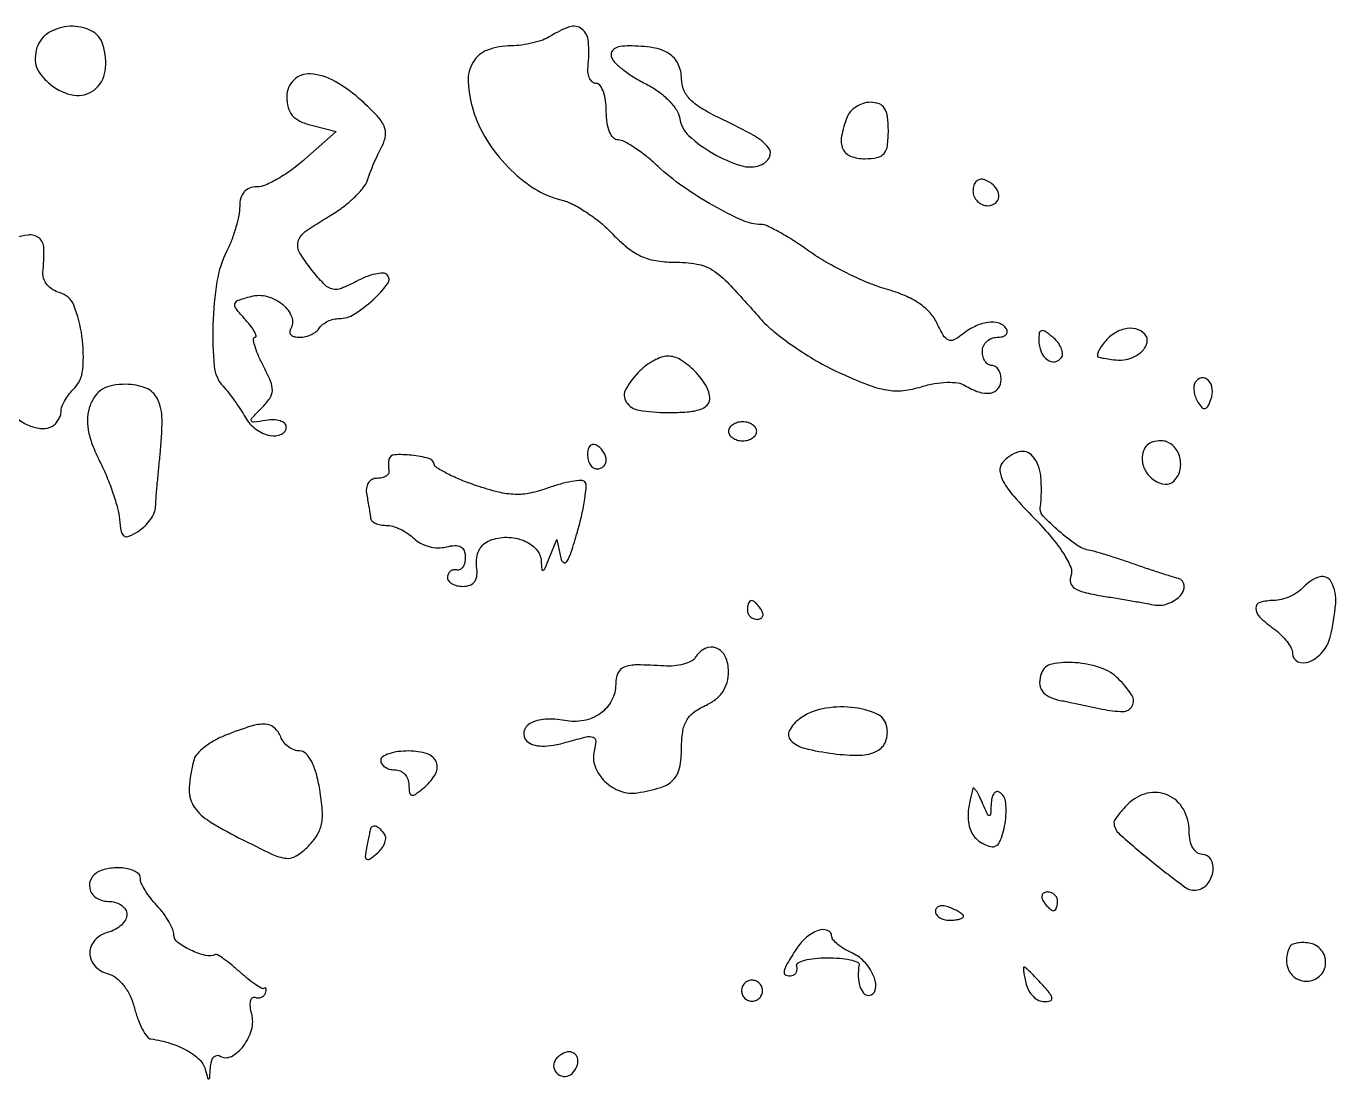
# Model space of a CAD drawing. Extents: x 0 to 5034, y 0 to 2560.
# Drawn here: x 1284.3 to 1423.6, y 748.1 to 860.1 of the extents above; entities that cross this region are included whole.
import ezdxf

# ---------------------------------------------------------------- set-up
doc = ezdxf.new("R2010")
doc.units = 0

msp = doc.modelspace()

# ---------------------------------------------------------------- linework, layer by layer
for points in [[(1285.440355, 857.812074, 0.066222), (1285.242356, 856.692755, 0.100755), (1285.397216, 855.720806, 0.08963), (1285.941156, 854.808452, 0.043462), (1286.921834, 853.862211, 0.128509), (1289.351778, 852.76234, 0.209912), (1291.510232, 853.300608, 0.194408), (1292.685913, 855.313799, 0.11345), (1292.455287, 858.140877, 0.202458), (1291.197456, 859.61364, 0.128518), (1288.957792, 860.088192, 0.123506), (1286.705832, 859.409786, 0.183285)], [(1340, 859, -0.0587), (1339.239489, 858.626544, -0.02626), (1338.168781, 858.310881, -0.025557), (1336.988448, 858.092333, -0.031549), (1335.872445, 858.015313, 0.086816), (1333.359959, 857.560646, 0.172838), (1331.826341, 856.283208, 0.14829), (1331.30768, 854.159657, 0.059122), (1331.828901, 851.176741, 0.066909), (1333.252281, 848.029348, 0.054018), (1335.547369, 845.110118, 0.055627), (1338.321573, 842.841574, 0.086069), (1341.162485, 841.631727, -0.061368), (1342.383778, 841.18111, -0.026867), (1343.875431, 840.307579, -0.026095), (1345.378688, 839.198419, -0.031619), (1346.659237, 838.002913, 0.032995), (1348.221789, 836.552151, 0.062711), (1349.675933, 835.646352, 0.066432), (1351.250959, 835.160574, 0.041649), (1353.175324, 835, -0.041194), (1355.628633, 834.797532, -0.103267), (1357.294449, 834.150489, -0.060754), (1359.04036, 832.686924, -0.0077), (1362.346283, 829.039959, 0.042405), (1363.826848, 827.618455, 0.019252), (1365.980103, 826.009257, 0.018901), (1368.39507, 824.476641, 0.024596), (1370.719824, 823.270731, 0.014027), (1373.783084, 821.970977, 0.050403), (1375.825904, 821.400091, 0.069938), (1377.570424, 821.344006, 0.047604), (1379.518255, 821.744221, -0.030798), (1380.898745, 822.076505, -0.035831), (1382.241332, 822.215284, -0.039374), (1383.390355, 822.160852, -0.11013), (1384.144715, 821.889399, 0.05832), (1385.608824, 821.185246, 0.122826), (1386.857087, 821.075929, 0.189883), (1387.675775, 821.558227, 0.167317), (1388, 822.5, 0.064853), (1387.925306, 823.073457, 0.082425), (1387.70625, 823.559375, 0.098894), (1387.381354, 823.884432, 0.148195), (1387, 824, -0.148195), (1386.618646, 824.115568, -0.098894), (1386.29375, 824.440625, -0.082425), (1386.074694, 824.926543, -0.064853), (1386, 825.5, -0.103052), (1386.119235, 826.072373, -0.098802), (1386.457961, 826.559375, -0.09695), (1386.963945, 826.885705, -0.095165), (1387.559017, 827, 0.059147), (1388.11557, 827.066068, 0.126796), (1388.494695, 827.267587, 0.191241), (1388.639437, 827.565646, 0.158234), (1388.555046, 827.910933, 0.187562), (1387.778116, 828.497166, 0.105353), (1386.581577, 828.575843, 0.080198), (1385.158849, 828.128988, 0.057148), (1383.757836, 827.213985, -0.066171), (1382.970554, 826.719768, -0.223686), (1382.379015, 826.726689, -0.148044), (1381.843544, 827.221328, -0.02589), (1381.202963, 828.453889, 0.078494), (1380.445838, 829.599005, 0.058498), (1379.298492, 830.591331, 0.049121), (1377.751981, 831.432278, 0.030222), (1375.796009, 832.122986, -0.028501), (1373.865677, 832.797182, -0.016017), (1371.602521, 833.821548, -0.015944), (1369.376462, 835.005908, -0.025017), (1367.552997, 836.176912, 0.012693), (1365.957506, 837.257943, 0.016064), (1364.427803, 838.170718, 0.014156), (1363.116804, 838.849167, 0.112785), (1362.456635, 839, -0.106699), (1360.511402, 839.419889, -0.022224), (1357.378771, 841.009691, -0.024101), (1354.127049, 843.058611, -0.035285), (1351.5, 845.187332, 0.019014), (1350.259769, 846.260947, 0.022909), (1349.014062, 847.168602, 0.022395), (1347.914355, 847.826439, 0.12327), (1347.25, 847.995373, -0.210826), (1346.756839, 848.215173, -0.085638), (1346.354552, 848.849613, -0.061868), (1346.087532, 849.811937, -0.036788), (1346, 851, 0.033663), (1345.922547, 852.149123, 0.051517), (1345.687785, 853.11875, 0.066872), (1345.345037, 853.78681, 0.24557), (1344.937142, 854, -0.169647), (1344.546144, 854.136594, -0.108035), (1344.238789, 854.514063, -0.083863), (1344.06304, 855.080599, -0.058778), (1344.052296, 855.75, 0.042088), (1344.099215, 858.470142, 0.209995), (1343.409528, 859.792152, 0.257906), (1342.091671, 860.01994, 0.060092)], [(1346.565733, 856.75, 0.108615), (1346.964493, 856.165795, 0.02602), (1347.865549, 855.401509, 0.025521), (1349.016497, 854.613435, 0.022839), (1350.284348, 853.914712, -0.042835), (1351.537027, 853.157604, -0.042653), (1352.6443, 852.197149, -0.046104), (1353.458939, 851.187458, -0.110232), (1353.80263, 850.293839, 0.172565), (1354.7933, 848.433623, 0.054611), (1357.372325, 846.550977, 0.054605), (1360.303932, 845.268599, 0.168997), (1362.432818, 845.335846, 0.183974), (1363.358595, 846.164818, 0.301725), (1363.247914, 847.172064, 0.091663), (1361.694294, 848.460754, 0.017561), (1358.42128, 850.142007, -0.021157), (1356.273809, 851.264685, -0.063718), (1354.961767, 852.264769, -0.095734), (1354.250018, 853.302098, -0.10298), (1354, 854.503138, 0.111222), (1353.648028, 856.065864, 0.142332), (1352.673342, 857.16418, 0.1018), (1350.97489, 857.802122, 0.039119), (1348.449597, 858, 0.039196), (1347.46648, 857.922812, 0.107694), (1346.821619, 857.671754, 0.183893), (1346.533253, 857.268892, 0.161398)], [(1312, 852.608408, 0.064294), (1312.149051, 851.454064, 0.113888), (1312.593129, 850.60856, 0.104971), (1313.392517, 849.999347, 0.049069), (1314.62393, 849.558252), (1317.247859, 848.899687), (1313.943821, 845.949844, -0.02483), (1312.545268, 844.820798, -0.026798), (1311.075751, 843.866517, -0.027653), (1309.737442, 843.191629, -0.10331), (1308.819892, 843, 0.088619), (1308.048653, 842.862226, 0.12341), (1307.471975, 842.468437, 0.113937), (1307.119386, 841.821789, 0.06818), (1307, 840.95034, -0.048523), (1306.905051, 839.974248, -0.021268), (1306.600286, 838.709543, -0.02081), (1306.16026, 837.384437, -0.026142), (1305.63927, 836.20034, 0.077318), (1304.585915, 832.939396, 0.03252), (1304.156357, 828.3385, 0.029458), (1304.292371, 823.927046, 0.164644), (1305.234702, 821.794495, -0.020519), (1305.798948, 821.12651, -0.010484), (1306.454083, 820.245511, -0.010399), (1307.092248, 819.307979, -0.015366), (1307.608986, 818.457768, 0.108956), (1308.705237, 817.238801, 0.101437), (1310.240269, 816.554926, 0.163697), (1311.459614, 816.686616, 0.30499), (1311.954552, 817.5, 0.21499), (1311.774554, 817.855274, 0.095814), (1311.300812, 818.106302, 0.069312), (1310.606497, 818.216798, 0.044738), (1309.792875, 818.159752, -0.009291), (1308.483191, 817.974073, -0.352323), (1308.246462, 818.120923, -0.280803), (1308.310957, 818.424365, -0.007115), (1309.330903, 819.47376, 0.042974), (1310.201526, 820.508442, 0.147044), (1310.476436, 821.333548, 0.108816), (1310.289899, 822.318546, 0.018329), (1309.4669, 824.064009, -0.017271), (1308.932791, 825.19059, -0.032579), (1308.594575, 826.137553, -0.042378), (1308.462277, 826.813789, -0.44636), (1308.629307, 827, 0.468243), (1308.753449, 827.148905, 0.079028), (1308.612133, 827.550169, 0.040979), (1308.218398, 828.153433, 0.018852), (1307.615011, 828.872914, -0.015221), (1306.609998, 830.053772, -0.231444), (1306.496122, 830.563472, -0.255763), (1306.832449, 830.934886, -0.018304), (1308.210023, 831.357309, -0.133661), (1309.934831, 831.349013, -0.106641), (1311.588171, 830.481877, -0.129068), (1312.533986, 829.153012, -0.232937), (1312.40895, 827.852678, 0.164289), (1312.33402, 827.529612, 0.190623), (1312.477393, 827.250474, 0.123305), (1312.845207, 827.061685, 0.057272), (1313.381966, 827, 0.059645), (1314.00158, 827.074178, 0.050746), (1314.622888, 827.29375, 0.053126), (1315.153536, 827.617096, 0.091204), (1315.5, 828, -0.090349), (1315.845267, 828.382884, -0.053185), (1316.372058, 828.70625, -0.050904), (1316.987797, 828.925824, -0.060279), (1317.60083, 829, 0.142362), (1319.190188, 829.461888, 0.044255), (1321.183831, 830.990394, 0.044573), (1322.740725, 832.698358, 0.375111), (1322.67572, 833.657613, 0.207529), (1322.243241, 833.828423, 0.045406), (1321.43088, 833.727294, 0.040081), (1320.438599, 833.426079, 0.029148), (1319.391082, 832.941709, -0.02743), (1317.822563, 832.209878, -0.148134), (1316.896322, 832.128552, -0.14568), (1316.072362, 832.574281, -0.02624), (1314.892589, 833.88432, -0.029662), (1313.402411, 835.965719, -0.209909), (1313.223041, 837.166888, -0.17513), (1313.977246, 838.24068, -0.019675), (1316.523841, 839.881565, 0.027488), (1317.912946, 840.807643, 0.028541), (1319.173869, 841.869779, 0.029755), (1320.150873, 842.909725, 0.098773), (1320.596839, 843.730341, -0.017031), (1320.879598, 844.542703, -0.009007), (1321.282351, 845.530853, -0.008952), (1321.731238, 846.528139, -0.013677), (1322.159342, 847.374689, 0.09296), (1322.507603, 848.461279, 0.137645), (1322.360179, 849.444749, 0.083187), (1321.624567, 850.547315, 0.019077), (1320.024626, 852.124689, 0.054727), (1317.144819, 854.227934, 0.115826), (1314.512529, 855.015825, 0.209956), (1312.745283, 854.363324, 0.203544)], [(1371.606989, 850.418213, 0.043), (1371.021407, 848.385312, 0.150958), (1371.162725, 847.046186, 0.206517), (1371.982075, 846.269468, 0.088073), (1373.5, 846, 0.047675), (1374.824437, 846.126572, 0.173074), (1375.541667, 846.55, 0.144586), (1375.902765, 847.386401, 0.030103), (1376, 849, 0.031073), (1375.908579, 850.469633, 0.110105), (1375.592249, 851.353806, 0.161402), (1375.010343, 851.831972, 0.092211), (1374.106989, 852, 0.076427), (1373.337953, 851.881759, 0.064844), (1372.591747, 851.53535, 0.066804), (1371.980372, 851.022963, 0.093632)], [(1385, 842.583333, 0.099038), (1385.120875, 841.979073, 0.097945), (1385.465104, 841.465104, 0.097945), (1385.979073, 841.120875, 0.099038), (1386.583333, 841, 0.190724), (1387.459866, 841.346973, 0.244413), (1387.742973, 842.153639, 0.165501), (1387.250696, 843.122932, 0.113253), (1386.1875, 843.770833, 0.134046), (1385.735738, 843.795817, 0.144529), (1385.348828, 843.585286, 0.119977), (1385.089234, 843.158616, 0.077096)], [(1392, 826.681462, 0.097687), (1392.239229, 825.46868, 0.13552), (1392.914106, 824.597155, 0.207611), (1393.73197, 824.402999, 0.213376), (1394.419891, 824.870381, 0.16352), (1394.522056, 825.307895, 0.079103), (1394.37665, 825.871131, 0.065296), (1394.01722, 826.469488, 0.05173), (1393.48899, 827.009138, 0.020503), (1392.689439, 827.619137, 0.209835), (1392.290494, 827.698784, 0.309419), (1392.059463, 827.452786, 0.038489)], [(1399, 826.5, 0.027311), (1398.566499, 825.915467, 0.05448), (1398.30364, 825.403906, 0.095359), (1398.239286, 825.041326, 0.353211), (1398.377555, 824.875, 0.018466), (1399.951143, 824.619026, 0.055535), (1401.037524, 824.604497, 0.075406), (1401.904003, 824.824002, 0.060697), (1402.73899, 825.301954, 0.064636), (1403.171682, 825.721709, 0.076913), (1403.453049, 826.215461, 0.089769), (1403.544739, 826.704403, 0.140894), (1403.429973, 827.113307, 0.163508), (1402.596413, 827.805593, 0.127305), (1401.418959, 827.94241, 0.103987), (1400.126559, 827.478248, 0.081691)], [(1349.571429, 823.428571, 0.064252), (1348.076686, 821.490926, 0.285665), (1348.114849, 820.116748, 0.210134), (1349.476774, 819.2394, 0.039532), (1352.5, 819, 0.017259), (1354.617055, 819.0731, 0.059662), (1355.9625, 819.329365, 0.113666), (1356.720567, 819.777365, 0.205491), (1357, 820.428571, 0.134881), (1356.610062, 821.84776, 0.060382), (1355.418291, 823.393185, 0.060479), (1353.896899, 824.604622, 0.138794), (1352.5, 825, 0.086666), (1351.868382, 824.889692, 0.036688), (1351.079911, 824.538393, 0.034891), (1350.272902, 824.029918, 0.03837)], [(1291.089834, 819.75, 0.073234), (1290.8207, 818.507609, 0.059977), (1290.892334, 817.149302, 0.048543), (1291.320391, 815.59965, 0.025521), (1292.131493, 813.771344, -0.018858), (1292.868615, 812.167764, -0.016272), (1293.522798, 810.433014, -0.016575), (1294.012735, 808.820246, -0.044831), (1294.217491, 807.642803, 0.024286), (1294.387646, 806.352715, 0.207751), (1294.70423, 805.87925, 0.252498), (1295.222912, 805.839186, 0.035184), (1296.208056, 806.362006, 0.052997), (1296.897835, 806.90194, 0.046932), (1297.490541, 807.595763, 0.04964), (1297.905649, 808.331011, 0.094434), (1298.057616, 808.990547, -0.009983), (1298.105956, 809.821377, -0.002252), (1298.222688, 811.231598, -0.002333), (1298.372331, 812.857899, -0.00226), (1298.538654, 814.5, 0.025721), (1298.743463, 818.28681, 0.114056), (1298.250194, 820.446677, 0.187219), (1297.015596, 821.594485, 0.094992), (1294.900388, 822, 0.043279), (1293.465575, 821.875574, 0.090338), (1292.416861, 821.488964, 0.102327), (1291.653875, 820.796024, 0.0676)], [(1408.635081, 822.218566, 0.116479), (1408.500026, 821.813281, 0.057006), (1408.513244, 821.265846, 0.052041), (1408.660145, 820.670761, 0.051938), (1408.92682, 820.118408, 0.03936), (1409.355474, 819.533274, 0.268353), (1409.680389, 819.419978, 0.227867), (1409.9802, 819.64177, 0.029854), (1410.317163, 820.384129, 0.120613), (1410.459513, 821.504837, 0.158399), (1410.034166, 822.437418, 0.257132), (1409.31368, 822.680455, 0.212933)], [(1359, 817, 0.148195), (1359.115568, 816.618646, 0.098894), (1359.440625, 816.29375, 0.082425), (1359.926543, 816.074694, 0.064853), (1360.5, 816, 0.064853), (1361.073457, 816.074694, 0.082425), (1361.559375, 816.29375, 0.098894), (1361.884432, 816.618646, 0.148195), (1362, 817, 0.148195), (1361.884432, 817.381354, 0.098894), (1361.559375, 817.70625, 0.082425), (1361.073457, 817.925306, 0.064853), (1360.5, 818, 0.064853), (1359.926543, 817.925306, 0.082425), (1359.440625, 817.70625, 0.098894), (1359.115568, 817.381354, 0.148195)], [(1344, 814.559017, 0.062283), (1344.074545, 813.962904, 0.080552), (1344.29375, 813.457961, 0.097988), (1344.618621, 813.120018, 0.153634), (1345, 813, 0.092995), (1345.381732, 813.071618, 0.096318), (1345.70625, 813.276414, 0.099231), (1345.923444, 813.581949, 0.105429), (1346, 813.940983, 0.089642), (1345.926698, 814.346558, 0.053229), (1345.70625, 814.7871, 0.051032), (1345.382515, 815.193797, 0.06081), (1345, 815.5, 0.139169), (1344.620352, 815.607943, 0.191142), (1344.29375, 815.478525, 0.138808), (1344.073267, 815.110654, 0.066118)], [(1403, 814.106989, 0.129792), (1403.339019, 812.822986, 0.111911), (1404.281376, 811.789229, 0.134568), (1405.439877, 811.377868, 0.21813), (1406.402234, 811.735568, 0.149942), (1407.04716, 812.951311, 0.127624), (1406.95422, 814.405869, 0.136636), (1406.181235, 815.562156, 0.17937), (1405, 816, 0.071879), (1404.14451, 815.876378, 0.118272), (1403.514129, 815.513374, 0.122815), (1403.132149, 814.915417, 0.081193)], [(1322.881579, 814.033022, 0.037527), (1322.844375, 813.775721, 0.017147), (1322.83273, 813.436263, 0.016869), (1322.844883, 813.07617, 0.022287), (1322.881579, 812.75, -0.193714), (1322.81589, 812.46442, -0.109544), (1322.550581, 812.220312, -0.079844), (1322.120038, 812.055182, -0.051767), (1321.588484, 812, 0.125281), (1321.063548, 811.866374, 0.130937), (1320.676589, 811.499384, 0.111547), (1320.483851, 810.935414, 0.074204), (1320.511973, 810.25, -0.003281), (1320.645835, 809.525, -0.003219), (1320.771045, 808.79375, -0.003168), (1320.872658, 808.151063, -0.012203), (1320.923489, 807.75, 0.185927), (1321.069003, 807.463053, 0.076831), (1321.439132, 807.220312, 0.061431), (1321.964409, 807.055295, 0.045452), (1322.571429, 807, -0.071826), (1323.275539, 806.898329, -0.038791), (1324.095726, 806.585524, -0.037677), (1324.898125, 806.129064, -0.048254), (1325.553838, 805.589019, 0.078623), (1326.242916, 805.08821, 0.054902), (1327.14301, 804.7475, 0.05441), (1328.106026, 804.608398, 0.072758), (1328.982409, 804.705651, -0.046961), (1329.903774, 804.856161, -0.141693), (1330.519586, 804.722691, -0.182687), (1330.875997, 804.311753, -0.088497), (1331, 803.616631, -0.054886), (1330.933884, 803.016146, -0.09101), (1330.735625, 802.548323, -0.129274), (1330.44202, 802.284877, -0.188469), (1330.1, 802.25, 0.11039), (1329.749164, 802.267928, 0.119228), (1329.435, 802.132812, 0.113761), (1329.206961, 801.862485, 0.093907), (1329.1, 801.5, 0.178331), (1329.19839, 801.119883, 0.106541), (1329.543437, 800.796965, 0.081122), (1330.087843, 800.580717, 0.055675), (1330.75, 800.510946, 0.085864), (1331.511674, 800.647631, 0.156508), (1332.006196, 801.030931, 0.131825), (1332.236809, 801.685374, 0.053498), (1332.207998, 802.637839, -0.069365), (1332.209232, 803.536235, -0.081848), (1332.462802, 804.346726, -0.087987), (1332.942485, 804.98822, -0.097003), (1333.598875, 805.399568, -0.093336), (1335.416312, 805.730803, -0.095063), (1337.217148, 805.374344, -0.11156), (1338.546688, 804.450686, -0.176724), (1339.070285, 803.182612, 0.015302), (1339.131897, 802.332494, 0.489063), (1339.28551, 802.236586, 0.206025), (1339.494483, 802.434393, 0.00704), (1339.935493, 803.5), (1340.730416, 805.5), (1341.146722, 803.5, 0.195047), (1341.43684, 803.067149, 0.422194), (1341.790529, 803.140291, 0.063014), (1342.271457, 804.156496, 0.009895), (1342.919504, 806.278677, 0.013071), (1343.398343, 808.150498, 0.019218), (1343.712098, 809.819035, 0.01495), (1343.872876, 811.180567, 0.221794), (1343.712857, 811.620477, 0.214931), (1343.308709, 811.773512, 0.025582), (1342.333605, 811.663251, 0.026867), (1341.129259, 811.39713, 0.018947), (1339.8083, 810.975322, -0.034529), (1337.909321, 810.433486, -0.060219), (1336.280757, 810.288782, -0.052804), (1334.523593, 810.531358, -0.020824), (1332.177178, 811.217102, -0.015316), (1330.51981, 811.834524, -0.021737), (1329.090673, 812.491172, -0.018681), (1327.985911, 813.111348, -0.202201), (1327.693745, 813.518107, 0.280553), (1327.111347, 814.117632, 0.036579), (1325.282151, 814.449965, 0.036873), (1323.452104, 814.510167, 0.340111)], [(1388.145219, 813.674978, 0.199503), (1387.869572, 812.780365, 0.10602), (1388.224912, 811.656365, 0.051596), (1389.332615, 810.106554, 0.011883), (1391.519131, 807.747272, -0.017152), (1393.361618, 805.716705, -0.033889), (1394.651976, 803.964756, -0.041938), (1395.39775, 802.543526, -0.19383), (1395.412774, 801.633287, 0.161182), (1395.378023, 800.891177, 0.181683), (1395.798099, 800.31777, 0.085685), (1396.815957, 799.877639, 0.019459), (1398.666417, 799.505873, -0.001488), (1400.259774, 799.244928, -0.001419), (1401.877147, 798.970384, -0.001406), (1403.304645, 798.719765, -0.005057), (1404.213232, 798.548114, 0.139209), (1405.743007, 798.67046, 0.114121), (1407.116455, 799.577591, 0.21805), (1407.473769, 800.619226, 0.313017), (1406.862624, 801.336554, -0.01139), (1406.118784, 801.551436, -0.002608), (1404.872146, 801.949699, -0.002696), (1403.439912, 802.424054, -0.002624), (1402, 802.918014, 0.004307), (1400.571875, 803.402564, 0.004685), (1399.17503, 803.848655, 0.00441), (1397.972113, 804.208838, 0.022872), (1397.297975, 804.371222, -0.107116), (1396.001522, 804.925564, -0.025357), (1394.144367, 806.391403, -0.020567), (1392.447293, 808.004422, -0.227245), (1392.158111, 808.869069, 0.053145), (1392.218561, 812.235599, 0.153049), (1391.336682, 814.369006, 0.300793), (1389.857857, 814.811454, 0.147153)], [(1420.210573, 800.459178, -0.063772), (1419.573207, 799.900495, -0.042609), (1418.723997, 799.428634, -0.042567), (1417.80574, 799.106989, -0.063043), (1416.960573, 799, 0.070244), (1415.541893, 798.799703, 0.337901), (1415.086206, 798.185836, 0.201223), (1415.490821, 797.255623, 0.034725), (1417, 796, -0.035792), (1417.765322, 795.360494, -0.038374), (1418.4125, 794.632143, -0.041535), (1418.862559, 793.924894, -0.121517), (1419, 793.367725, 0.296931), (1419.567289, 792.496692, 0.208582), (1420.772911, 792.490696, 0.11386), (1422.197743, 793.536206, 0.117753), (1422.999023, 795.088233, 0.040711), (1423.582821, 798.687866, 0.140482), (1423.118531, 800.981455, 0.356796), (1421.881673, 801.513888, 0.142999)], [(1361, 798, 0.105053), (1361.081062, 797.618444, 0.099167), (1361.311086, 797.29375, 0.09642), (1361.654762, 797.076123, 0.093332), (1362.059017, 797, 0.108972), (1362.413961, 797.078288, 0.182303), (1362.6254, 797.29375, 0.161196), (1362.656512, 797.6179, 0.082592), (1362.5, 798, 0.029505), (1362.231006, 798.382774, 0.035638), (1361.933975, 798.70625, 0.038439), (1361.65171, 798.934461, 0.151918), (1361.440983, 799, 0.210953), (1361.272352, 798.92554, 0.081139), (1361.129539, 798.70625, 0.061769), (1361.032345, 798.382849, 0.042167)], [(1355.45985, 792.935036, -0.140663), (1355.022545, 792.537554, -0.048627), (1354.216325, 792.233114, -0.04368), (1353.213776, 792.054223, -0.038435), (1352.150833, 792.040998, 0.012591), (1349.25837, 792.154471, 0.092912), (1347.903414, 791.920123, 0.205255), (1347.238674, 791.286494, 0.101463), (1347, 790.122445, -0.120918), (1346.568682, 788.365001, -0.117447), (1345.369916, 786.984786, -0.109417), (1343.599563, 786.228248, -0.093966), (1341.570392, 786.231295, 0.061252), (1339.495278, 786.369563, 0.110675), (1337.86442, 785.907182, 0.227959), (1337.238322, 785.04088, 0.2455), (1337.548687, 784.051313, 0.126329), (1338.207212, 783.661861, 0.066129), (1339.154973, 783.517961, 0.049547), (1340.382519, 783.616867, 0.024977), (1341.896681, 783.970368, -0.010234), (1343.86856, 784.492467, -0.142047), (1344.597009, 784.460511, -0.335612), (1344.874531, 784.052367, -0.051377), (1344.714831, 783.017513, 0.155777), (1344.803935, 781.347124, 0.110147), (1345.843551, 779.766455, 0.104841), (1347.508406, 778.721065, 0.129092), (1349.328091, 778.547651, 0.032657), (1351.788848, 779.116153, 0.126277), (1353.119188, 779.92005, 0.146011), (1353.792048, 781.193658, 0.049056), (1354, 783.3081, -0.035563), (1354.122863, 785.033329, -0.091245), (1354.519891, 786.214854, -0.104102), (1355.273327, 787.085034, -0.055606), (1356.5, 787.818046, 0.054682), (1357.610575, 788.478909, 0.08157), (1358.389187, 789.294869, 0.085079), (1358.844741, 790.289623, 0.065017), (1359, 791.478561, 0.109831), (1358.654159, 793.033991, 0.187895), (1357.704933, 793.939383, 0.217474), (1356.506273, 793.893848, 0.138621)], [(1392.27386, 791.271284, 0.095324), (1392.090556, 790.242556, 0.149242), (1392.36273, 789.392986, 0.130488), (1393.10223, 788.763825, 0.065135), (1394.278944, 788.379925, -0.004019), (1394.951633, 788.248244, -0.000901), (1396.096002, 788.012516, -0.000934), (1397.416188, 787.735517, -0.000904), (1398.75, 787.450537, 0.0504), (1400.961355, 787.202748, 0.279848), (1401.946607, 787.786477, 0.276097), (1401.890592, 788.938787, 0.049554), (1400.469718, 790.673139, 0.115715), (1398.578101, 791.845936, 0.063017), (1395.884838, 792.388301, 0.067718), (1393.414535, 792.234009, 0.257149)], [(1366.553747, 786.42038, 0.111456), (1365.476052, 785.181282, 0.326843), (1365.62277, 784.124469, 0.141688), (1367.096733, 783.281417, 0.027515), (1370.142308, 782.717678, 0.035376), (1372.975563, 782.555181, 0.113213), (1374.802616, 783.000158, 0.190864), (1375.718063, 784.024665, 0.136412), (1375.843629, 785.573453, 0.248223), (1374.727078, 786.963082, 0.079267), (1372.073284, 787.638215, 0.070738), (1368.982533, 787.482541, 0.110798)], [(1305.5, 784.673922, 0.035539), (1304.322999, 784.113995, 0.0381), (1303.265785, 783.404215, 0.041199), (1302.464087, 782.657707, 0.121186), (1302.106927, 782, 0.045867), (1301.622855, 779.085986, 0.152095), (1302.058832, 777.214972, 0.119751), (1303.561724, 775.662507, 0.023621), (1306.95803, 773.735808, 0.006682), (1310.500281, 772.000936, 0.08144), (1311.947627, 771.585463, 0.172629), (1313.018204, 771.830342, 0.054715), (1314.315342, 772.870898, 0.057221), (1315.235415, 774.029658, 0.090035), (1315.70214, 775.207827, 0.069144), (1315.790539, 776.691159, 0.02221), (1315.519414, 778.88509, 0.025295), (1315.133953, 780.625584, 0.052746), (1314.627253, 781.916927, 0.076079), (1314.034074, 782.72847, 0.199524), (1313.380717, 783, -0.093312), (1312.785871, 783.111987, -0.066794), (1312.192171, 783.440625, -0.064899), (1311.689574, 783.926579, -0.076702), (1311.361626, 784.5, 0.122349), (1310.686479, 785.466204, 0.173652), (1309.719156, 785.845335, 0.085099), (1308.188933, 785.629496, 0.01577)], [(1322, 782, 0.148195), (1322.115568, 781.618646, 0.098894), (1322.440625, 781.29375, 0.082425), (1322.926543, 781.074694, 0.064853), (1323.5, 781, -0.107348), (1324.072293, 780.875699, -0.099536), (1324.559375, 780.523407, -0.095788), (1324.885941, 779.996941, -0.091307), (1325, 779.377555, 0.035496), (1325.057736, 778.565314, 0.304492), (1325.28931, 778.308142, 0.217533), (1325.689039, 778.381629, 0.020633), (1326.5, 779, 0.079576), (1327.791793, 780.475067, 0.233935), (1327.923884, 781.78061, 0.229729), (1326.963158, 782.694473, 0.07735), (1325, 783, 0.031626), (1323.850749, 782.927234, 0.048861), (1322.88125, 782.70625, 0.06271), (1322.209557, 782.384262, 0.254951)], [(1384.993774, 779, 0.042595), (1384.502265, 776.580658, 0.103532), (1384.667026, 774.775826, 0.14335), (1385.476102, 773.546621, 0.117202), (1386.884525, 772.830179, 0.360353), (1387.826559, 773.290479, 0.067697), (1388.416488, 775.271944, 0.06089), (1388.488847, 777.494175, 0.236291), (1387.786222, 778.632122, 0.231095), (1387.482915, 778.662358, 0.161747), (1387.210306, 778.443899, 0.090821), (1387.012895, 777.968198, 0.043373), (1386.929715, 777.309017, -0.008061), (1386.870739, 776.236922, -0.453283), (1386.729011, 776.129501, -0.240506), (1386.535655, 776.284157, -0.004561), (1386, 777.5, 0.014342), (1385.659492, 778.233653, 0.031923), (1385.349906, 778.765625, 0.0617), (1385.116626, 779.034781, 0.552377)], [(1401.485128, 777.34227, 0.013443), (1400.916328, 776.742034, 0.018056), (1400.436256, 776.166864, 0.015308), (1400.075279, 775.670524, 0.150672), (1400, 775.426384, 0.214598), (1400.55864, 774.184731, 0.011096), (1403.990412, 771.276326, 0.011201), (1407.546114, 768.525573, 0.210362), (1408.893094, 768.222428, 0.184453), (1409.978567, 768.900121, 0.128573), (1410.536187, 770.248509, 0.164033), (1410.300731, 771.480878, 0.270535), (1409.411516, 772, -0.156768), (1408.849451, 772.180667, -0.106528), (1408.394564, 772.682334, -0.081065), (1408.098484, 773.463006, -0.050224), (1408, 774.440983, 0.128797), (1407.384455, 776.79093, 0.161241), (1405.72744, 778.299977, 0.166123), (1403.537648, 778.49699, 0.137325)], [(1320.923489, 774.75, 0.022627), (1320.879465, 774.578838, 0.001278), (1320.768639, 774.042982, 0.001959), (1320.640817, 773.40412, 0.001435), (1320.503782, 772.694193, 0.020367), (1320.366074, 771.76469, 0.292577), (1320.508535, 771.479244, 0.295382), (1320.825868, 771.490613, 0.020624), (1321.569283, 772.057499, 0.053729), (1322.06743, 772.570492, 0.066817), (1322.403198, 773.143652, 0.080372), (1322.533867, 773.6868, 0.158628), (1322.429973, 774.113307, 0.058821), (1322.014609, 774.636426, 0.095878), (1321.545492, 774.951231, 0.167479), (1321.158717, 774.977568, 0.257983)], [(1292.25, 770.271617, 0.162745), (1291.257102, 769.501192, 0.20625), (1291.049623, 768.370295, 0.192135), (1291.732731, 767.382422, 0.147597), (1293, 767, -0.067406), (1293.76449, 766.896468, -0.084175), (1294.4125, 766.593635, -0.099595), (1294.845846, 766.144167, -0.143115), (1295, 765.616631, -0.129214), (1294.850737, 765.048695, -0.073972), (1294.4125, 764.485993, -0.065681), (1293.764694, 764.013407, -0.060903), (1293, 763.710251, 0.142539), (1291.596473, 762.87094, 0.189488), (1291.058126, 761.499824, 0.189397), (1291.597478, 760.128629, 0.142427), (1293.001749, 759.289292, -0.10294), (1293.866745, 758.859721, -0.06229), (1294.674284, 758.043877, -0.055076), (1295.348003, 756.934638, -0.04559), (1295.815316, 755.632911, 0.025187), (1296.194667, 754.423355, 0.034269), (1296.663741, 753.380777, 0.036554), (1297.1504, 752.612029, 0.200284), (1297.563568, 752.365478, -0.039461), (1299.636283, 751.898586, -0.052185), (1301.413931, 751.137111, -0.061848), (1302.712108, 750.185553, -0.139676), (1303.330438, 749.147375, 0.0046), (1303.593346, 748.193021, 0.415999), (1303.709487, 748.128917, 0.311381), (1303.808009, 748.250015, 0.003798), (1303.883999, 749.309017, -0.052251), (1303.994922, 749.961294, -0.10603), (1304.235993, 750.419724, -0.17052), (1304.561507, 750.613793, -0.190609), (1304.91938, 750.549826, 0.266711), (1306.115047, 750.511208, 0.109745), (1307.391933, 751.603446, 0.090619), (1308.260202, 753.339232, 0.135534), (1308.283212, 755.024999, -0.035025), (1308.138469, 755.795219, -0.076456), (1308.160565, 756.394053, -0.150898), (1308.337076, 756.725751, -0.283223), (1308.622231, 756.79259, 0.084105), (1308.976372, 756.73764, 0.093127), (1309.315593, 756.806261, 0.100501), (1309.587194, 756.986404, 0.116288), (1309.75, 757.25, 0.035285), (1309.819881, 757.522304, 0.116256), (1309.810528, 757.70625, 0.291599), (1309.730913, 757.776226, 0.181412), (1309.604988, 757.75, -0.27813), (1309.34688, 757.744397, -0.017676), (1308.67683, 758.160937, -0.021853), (1307.875536, 758.751627, -0.014157), (1307, 759.5, 0.01161), (1306.126146, 760.254673, 0.017652), (1305.329901, 760.864803, 0.012504), (1304.656952, 761.318819, 0.250016), (1304.417927, 761.337627, -0.166828), (1303.357782, 761.251725, -0.048086), (1301.788654, 761.817147, -0.047486), (1300.397128, 762.645337, -0.239169), (1300, 763.42807, 0.100778), (1299.879939, 764.017689, 0.03029), (1299.469474, 764.841355, 0.029007), (1298.885167, 765.731496, 0.027795), (1298.193955, 766.561439, -0.022775), (1297.506709, 767.369983, -0.026807), (1296.934899, 768.196295, -0.027247), (1296.534796, 768.933479, -0.126836), (1296.443955, 769.404671, 0.274867), (1296.111295, 770.052142, 0.089199), (1295.071675, 770.469513, 0.068982), (1293.65631, 770.563199, 0.066493)], [(1392.5, 767, 0.029505), (1392.768994, 766.617226, 0.035638), (1393.066025, 766.29375, 0.038439), (1393.34829, 766.065539, 0.151918), (1393.559017, 766, 0.210953), (1393.727648, 766.07446, 0.081139), (1393.870461, 766.29375, 0.061769), (1393.967655, 766.617151, 0.042167), (1394, 767, 0.105053), (1393.918938, 767.381556, 0.099167), (1393.688914, 767.70625, 0.09642), (1393.345238, 767.923877, 0.093332), (1392.940983, 768, 0.108972), (1392.586039, 767.921712, 0.182303), (1392.3746, 767.70625, 0.161196), (1392.343488, 767.3821, 0.082592)], [(1381, 765.968615, 0.152681), (1381.115494, 765.599211, 0.098158), (1381.440625, 765.284531, 0.08088), (1381.926468, 765.07223, 0.062722), (1382.5, 765, 0.024748), (1383.074824, 765.028469, 0.039339), (1383.559375, 765.115447, 0.046727), (1383.903916, 765.241071, 0.289661), (1384, 765.393011, 0.222225), (1383.912889, 765.579329, 0.030693), (1383.559375, 765.839659, 0.030395), (1383.074558, 766.112506, 0.02136), (1382.5, 766.361626, 0.055937), (1381.925634, 766.511135, 0.100118), (1381.440625, 766.483616, 0.147206), (1381.122486, 766.289193, 0.184534)], [(1366.075945, 761.75, 0.009538), (1365.136994, 760.180645, 0.099757), (1364.901391, 759.472632, 0.365658), (1365.111753, 759.150658, 0.106275), (1365.75, 759.1, 0.127463), (1366.016263, 759.20824, 0.117405), (1366.20625, 759.435, 0.103536), (1366.288796, 759.748692, 0.080654), (1366.25, 760.1, -0.346573), (1366.394858, 760.446195, -0.059348), (1367.101562, 760.735625, -0.043182), (1368.175804, 760.935372, -0.024388), (1369.5, 761, -0.020231), (1370.833403, 760.946025, -0.034349), (1371.937089, 760.779688, -0.039661), (1372.715467, 760.541005, -0.351089), (1372.881579, 760.25, 0.045109), (1372.799038, 759.009561, 0.070913), (1372.97448, 757.957904, 0.099767), (1373.365059, 757.252654, 0.219987), (1373.911516, 757, 0.354035), (1374.61498, 757.569482, 0.145831), (1374.51021, 758.878188, 0.087247), (1373.554662, 760.45949, 0.107132), (1372.173668, 761.487128, -0.027129), (1371.341406, 761.920973, -0.035781), (1370.638515, 762.408381, -0.03874), (1370.138423, 762.879221, -0.186642), (1370, 763.237128, 0.310278), (1369.542259, 763.903744, 0.184453), (1368.538319, 763.906307, 0.093357), (1367.194154, 763.085097, 0.069599)], [(1418.689105, 762.160933, 0.098701), (1418.351069, 760.851868, 0.129543), (1418.597405, 759.647237, 0.144708), (1419.372331, 758.810026, 0.134959), (1420.5, 758.5, 0.191455), (1421.879002, 759.048126, 0.190181), (1422.510328, 760.395225, 0.187739), (1422.054643, 761.823826, 0.18847), (1420.753971, 762.565604, 0.037204), (1420.062215, 762.615048, 0.047663), (1419.427179, 762.55244, 0.05567), (1418.93331, 762.397093, 0.178187)], [(1390.666667, 758.166667, 0.068626), (1390.957035, 757.465887, 0.06915), (1391.425651, 756.871875, 0.075454), (1391.994307, 756.470901, 0.116405), (1392.577203, 756.333333, 0.068589), (1393.220982, 756.422063, 0.370881), (1393.401331, 756.693433, 0.140292), (1393.193817, 757.180833, 0.013573), (1392.349169, 758.166667, 0.007035), (1391.695152, 758.869221, 0.010579), (1391.103552, 759.461458, 0.005742), (1390.593499, 759.939771, 0.187609), (1390.438632, 760, 0.430497), (1390.360952, 759.917903, 0.01712), (1390.401918, 759.461458, 0.020942), (1390.500819, 758.869785, 0.01207)], [(1360.552786, 758.08541, 0.099038), (1360.401684, 757.679226, 0.097945), (1360.417584, 757.244476, 0.097945), (1360.597789, 756.848514, 0.099038), (1360.91459, 756.552786, 0.099038), (1361.320774, 756.401684, 0.097945), (1361.755524, 756.417584, 0.097945), (1362.151486, 756.597789, 0.099038), (1362.447214, 756.91459, 0.099038), (1362.598316, 757.320774, 0.097945), (1362.582416, 757.755524, 0.097945), (1362.402211, 758.151486, 0.099038), (1362.08541, 758.447214, 0.099038), (1361.679226, 758.598316, 0.097945), (1361.244476, 758.582416, 0.097945), (1360.848514, 758.402211, 0.099038)], [(1340.542705, 750.069098, 0.195483), (1340.412739, 749.300347, 0.177971), (1340.849183, 748.620737, 0.173509), (1341.632003, 748.375083, 0.18866), (1342.36052, 748.693853, 0.094258), (1342.860497, 749.428701, 0.135693), (1342.969472, 750.203471, 0.182678), (1342.664889, 750.772622, 0.181466), (1342.059017, 751, 0.08447), (1341.65652, 750.931514, 0.05343), (1341.225445, 750.726548, 0.051896), (1340.832549, 750.425195, 0.064898)]]:
    msp.add_lwpolyline(points, format="xyb", close=True)
msp.add_lwpolyline([(1283.399708, 818.332992, 0.077616), (1284.593353, 817.629457, 0.073988), (1286.013021, 817.297109, 0.16031), (1287.090242, 817.555773, 0.070722), (1287.438287, 817.845837, 0.052776), (1287.732759, 818.250266, 0.053345), (1287.932823, 818.701529, 0.077835), (1288, 819.130446, -0.092513), (1288.089316, 819.609037, -0.035429), (1288.378841, 820.224302, -0.033584), (1288.796144, 820.864313, -0.035129), (1289.289672, 821.432529, 0.174543), (1290.302953, 823.586018, 0.058463), (1290.223152, 827.116096, 0.059352), (1289.353482, 830.412308, 0.239025), (1287.841851, 831.751608, -0.077203), (1287.118337, 832.065965, -0.078426), (1286.528698, 832.583653, -0.084454), (1286.160084, 833.219691, -0.113698), (1286.073883, 833.877424, 0.028357), (1286.17722, 836.498182, 0.221807), (1285.655909, 837.566894, 0.211896), (1284.483874, 837.882198, 0.025836), (1281.816149, 837.323414, 0.131644)], format="xyb")

doc.saveas('drawing.dxf')
